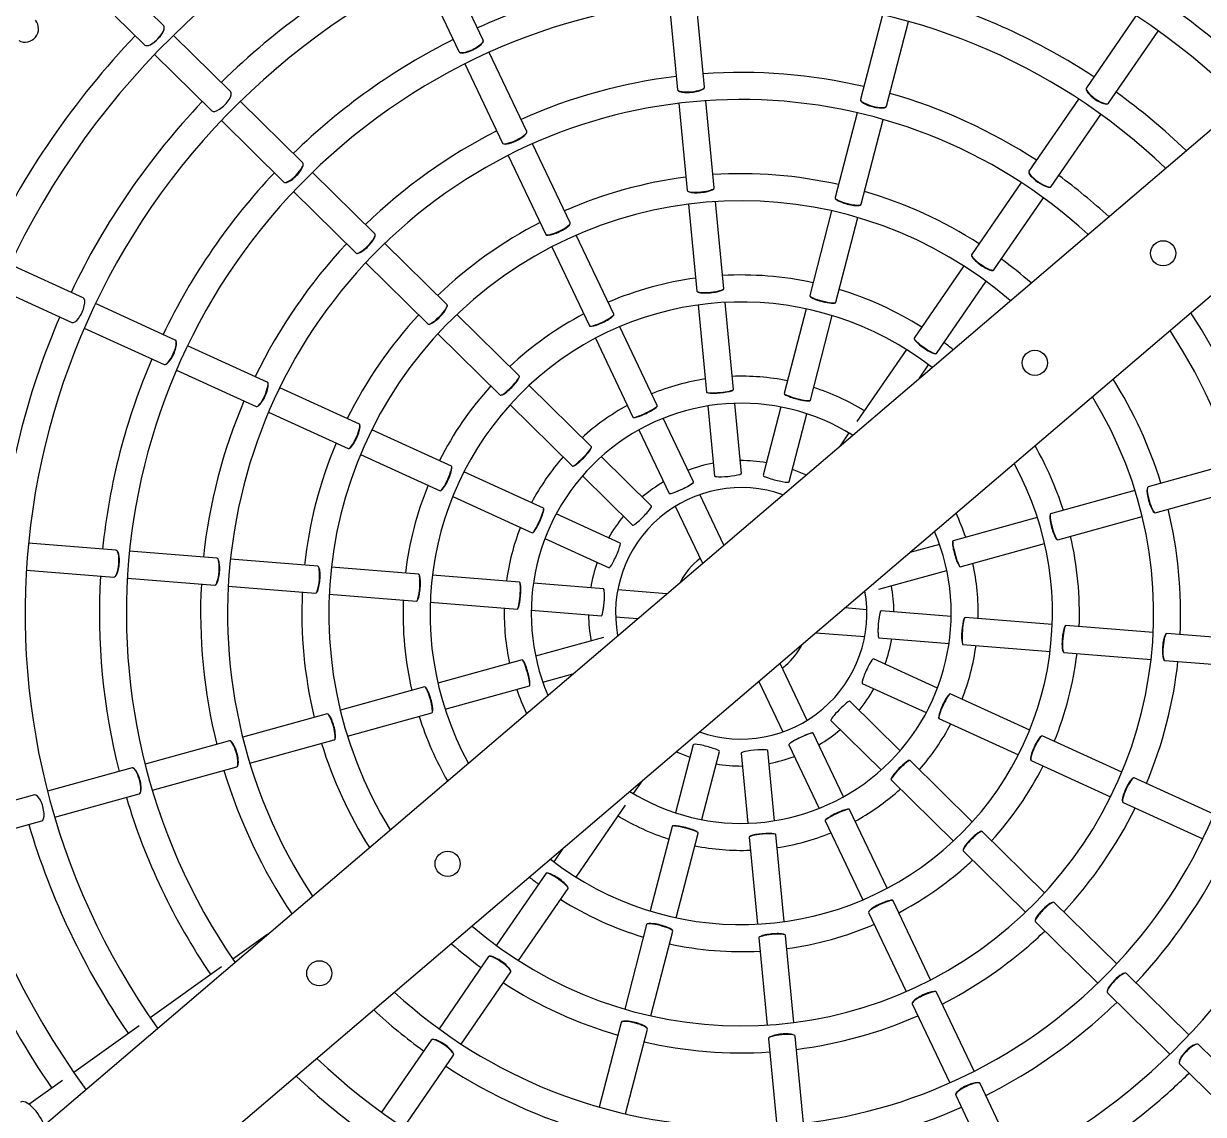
# Model space of a CAD drawing. Header units: millimetres. Extents: x 246416442 to 246896683, y 7418963194 to 7419503218.
# Drawn here: x 246851447 to 246852147, y 7419442446 to 7419443092 of the extents above; entities that cross this region are included whole.
import ezdxf
from ezdxf.lldxf.tags import DXFTag

# ---------------------------------------------------------------- set-up
doc = ezdxf.new("R2010")
doc.units = ezdxf.units.MM
doc.linetypes.add('DASHED2', pattern=[9.525, 6.35, -3.175])
for name, color, linetype in [('L-EDGE-CONCRETE', 1, 'CONCRETE_EDGE_SHORT'), ('L-Hatch Boundary', 1, 'Continuous'), ('L-ST-SHADE-SAIL', 5, 'DASHED2'), ('L-X-E-PLAY', 9, 'Continuous')]:
    doc.layers.add(name, color=color, linetype=linetype)
doc.layers.add('L-SUB-SOIL DRAINAGE', color=170, linetype='SUBSOIL', lineweight=20)
doc.styles.get("Standard").update_dxf_attribs({"font": 'arial.ttf'})
doc.linetypes.add('CONCRETE_EDGE_SHORT', pattern='A,0.5,-0.2,["CE",Standard,S=0.1,R=0,X=-0.05,Y=-0.05],-0.2', length=0.9)
tags = doc.linetypes.add('SUBSOIL', pattern='A,12.7,-5.08,["SSD",Standard,S=2.54,R=0,X=-2.54,Y=-1.27],-6.35', length=24.13).pattern_tags.tags
tags[6] = DXFTag(74, 10)

# ---------------------------------------------------------------- blocks, each defined once
blk = doc.blocks.new('Bird Nest Swing - Moduplay')
at = {"layer": 'L-X-E-PLAY', "lineweight": 25}
for p, q in [((40.88377, 32.79357), (40.88377, 35.21318)), ((40.95877, 35.20977), (40.95877, 32.79016)), ((40.83259, 34.36355), (40.81915, 34.4137)), ((40.8037, 34.40956), (40.81714, 34.35941)), ((40.84812, 34.30559), (40.83468, 34.35573)), ((40.81923, 34.35159), (40.83266, 34.30145)), ((40.74858, 34.26224), (40.71881, 34.30477)), ((40.7057, 34.29559), (40.73548, 34.25306)), ((40.83476, 34.29362), (40.84819, 34.24349)), ((40.86365, 34.24764), (40.85022, 34.29776)), ((41.04267, 34.28092), (41.02073, 34.23389)), ((41.03523, 34.22713), (41.05717, 34.27416)), ((40.783, 34.21309), (40.75323, 34.2556)), ((40.74013, 34.24643), (40.76989, 34.20392)), ((40.87918, 34.18968), (40.86575, 34.23978)), ((40.8503, 34.23564), (40.86372, 34.18554)), ((41.0173, 34.22652), (40.99538, 34.17951)), ((41.13086, 34.22256), (41.09416, 34.18587)), ((40.66988, 34.18746), (40.62735, 34.21724)), ((41.00988, 34.17275), (41.0318, 34.21976)), ((41.10547, 34.17456), (41.14217, 34.21125)), ((40.61818, 34.20413), (40.6607, 34.17436)), ((40.81741, 34.16394), (40.78766, 34.20643)), ((40.77456, 34.19726), (40.80431, 34.15477)), ((40.71903, 34.15305), (40.67652, 34.18282)), ((40.88377, 34.17253), (40.88129, 34.18178)), ((40.86584, 34.17764), (40.87925, 34.12758)), ((41.08841, 34.18012), (41.05173, 34.14344)), ((40.66734, 34.16971), (40.70985, 34.13994)), ((40.99192, 34.17211), (40.97002, 34.12513)), ((41.06305, 34.13213), (41.09973, 34.16881)), ((40.98452, 34.11837), (41.00642, 34.16534)), ((40.85183, 34.11479), (40.8221, 34.15725)), ((40.76817, 34.11863), (40.72569, 34.14839)), ((40.80899, 34.14807), (40.83872, 34.10562)), ((40.71651, 34.13528), (40.759, 34.10553)), ((41.04595, 34.13766), (41.00931, 34.10102)), ((41.19377, 34.13756), (41.14673, 34.11563)), ((41.02062, 34.0897), (41.05727, 34.12635)), ((40.56354, 34.10581), (40.51338, 34.11924)), ((40.88139, 34.11961), (40.88377, 34.11071)), ((40.96653, 34.11765), (40.95877, 34.10102)), ((41.1535, 34.10113), (41.20053, 34.12306)), ((40.81732, 34.08422), (40.77487, 34.11395)), ((40.96339, 34.07306), (40.98103, 34.11089)), ((41.13937, 34.11219), (41.09236, 34.09027)), ((40.50924, 34.10379), (40.5594, 34.09035)), ((40.62149, 34.09028), (40.57135, 34.10371)), ((40.88051, 34.07384), (40.85656, 34.10803)), ((40.76569, 34.10084), (40.80815, 34.07111)), ((40.84346, 34.09885), (40.8674, 34.06466)), ((41.09912, 34.07577), (41.14613, 34.09769)), ((41.00347, 34.09518), (40.97395, 34.06566)), ((40.56721, 34.08826), (40.61735, 34.07482)), ((40.67945, 34.07475), (40.62932, 34.08818)), ((40.98527, 34.05435), (41.01478, 34.08386)), ((41.08495, 34.08682), (41.03798, 34.06492)), ((40.85828, 34.05554), (40.82409, 34.07948)), ((40.62518, 34.07272), (40.67531, 34.05929)), ((40.7374, 34.05922), (40.6873, 34.07264)), ((41.04474, 34.05041), (41.09171, 34.07232)), ((40.81491, 34.06638), (40.8491, 34.04244)), ((40.68316, 34.05719), (40.73326, 34.04376)), ((40.79536, 34.04369), (40.7453, 34.0571)), ((40.96799, 34.0597), (40.95877, 34.05048)), ((41.03049, 34.06143), (40.99266, 34.04378)), ((40.95877, 34.02785), (40.9793, 34.04839)), ((40.74116, 34.04165), (40.79122, 34.02823)), ((40.84365, 34.03075), (40.80333, 34.04155)), ((40.99942, 34.02928), (41.03726, 34.04693)), ((41.2836, 34.0414), (41.23189, 34.03687)), ((41.34339, 34.04663), (41.29166, 34.0421)), ((41.22381, 34.03617), (41.17212, 34.03164)), ((40.88377, 34.02), (40.8518, 34.02857)), ((41.16402, 34.03094), (41.11234, 34.02642)), ((41.29305, 34.02616), (41.34478, 34.03069)), ((40.79919, 34.0261), (40.83951, 34.01529)), ((41.04435, 34.02047), (41.00276, 34.01683)), ((41.1042, 34.0257), (41.05257, 34.02119)), ((41.17351, 34.01571), (41.22521, 34.02023)), ((41.23328, 34.02093), (41.285, 34.02546)), ((40.84766, 34.01311), (40.88377, 34.00343)), ((41.11374, 34.01048), (41.16541, 34.015)), ((41.05397, 34.00525), (41.1056, 34.00976)), ((40.83839, 34.00245), (40.79681, 33.99881)), ((40.99489, 33.99023), (40.95877, 33.9999)), ((41.00416, 34.00089), (41.04574, 34.00453)), ((40.72881, 33.99286), (40.67714, 33.98834)), ((40.78858, 33.99809), (40.73695, 33.99357)), ((40.66904, 33.98763), (40.61734, 33.98311)), ((40.7982, 33.98287), (40.83978, 33.98651)), ((41.04335, 33.97724), (41.00303, 33.98804)), ((40.60927, 33.9824), (40.55755, 33.97788)), ((40.73835, 33.97763), (40.78997, 33.98215)), ((40.95877, 33.98334), (40.99075, 33.97477)), ((40.48969, 33.97201), (40.44224, 33.96785)), ((40.54949, 33.97717), (40.49777, 33.97265)), ((40.61873, 33.96717), (40.67043, 33.97169)), ((40.67853, 33.9724), (40.7302, 33.97692)), ((40.84312, 33.97405), (40.80529, 33.95641)), ((40.88377, 33.97548), (40.86324, 33.95495)), ((40.99889, 33.97259), (41.03921, 33.96178)), ((41.10139, 33.96169), (41.05133, 33.9751)), ((40.43418, 33.96714), (40.40974, 33.96499)), ((40.55894, 33.96194), (40.61066, 33.96646)), ((40.49916, 33.95671), (40.55089, 33.96123)), ((40.81205, 33.94191), (40.84988, 33.95955)), ((41.02764, 33.93696), (40.99344, 33.9609)), ((41.04719, 33.95965), (41.09725, 33.94623)), ((41.15939, 33.94615), (41.10928, 33.95957)), ((40.41114, 33.94906), (40.43558, 33.9512)), ((40.44363, 33.95191), (40.49109, 33.95607)), ((40.79781, 33.95292), (40.75084, 33.93102)), ((40.87456, 33.94364), (40.88377, 33.95285)), ((40.85728, 33.94899), (40.82776, 33.91947)), ((40.98426, 33.94779), (41.01846, 33.92385)), ((41.10514, 33.94412), (41.15524, 33.93069)), ((41.21737, 33.93061), (41.16724, 33.94404)), ((40.7576, 33.91652), (40.80457, 33.93842)), ((40.83908, 33.90816), (40.86859, 33.93768)), ((40.99909, 33.90448), (40.97515, 33.93868)), ((40.87916, 33.93028), (40.86152, 33.89245)), ((40.96204, 33.9295), (40.98598, 33.89531)), ((41.07685, 33.9025), (41.0344, 33.93222)), ((40.74343, 33.92756), (40.69642, 33.90564)), ((41.1631, 33.92859), (41.21323, 33.91516)), ((41.27534, 33.91508), (41.2252, 33.92851)), ((41.02522, 33.91912), (41.06768, 33.88939)), ((40.70318, 33.89114), (40.75019, 33.91306)), ((40.82192, 33.91363), (40.78528, 33.87699)), ((41.22105, 33.91306), (41.2712, 33.89962)), ((40.68905, 33.90221), (40.64202, 33.88028)), ((40.79659, 33.86567), (40.83324, 33.90232)), ((40.87602, 33.88569), (40.88377, 33.90232)), ((41.03355, 33.85527), (41.00383, 33.89772)), ((41.12604, 33.86806), (41.08355, 33.89781)), ((40.64878, 33.86577), (40.69581, 33.88771)), ((40.96116, 33.88373), (40.95877, 33.89263)), ((40.99072, 33.88854), (41.02045, 33.84609)), ((40.85803, 33.88496), (40.83612, 33.83799)), ((41.07437, 33.8847), (41.11686, 33.85495)), ((40.63467, 33.87685), (40.58762, 33.85491)), ((40.85062, 33.83123), (40.87253, 33.8782)), ((40.97671, 33.82569), (40.96329, 33.87575)), ((40.7795, 33.87121), (40.74282, 33.83453)), ((40.59438, 33.84041), (40.64143, 33.86235)), ((40.75413, 33.82322), (40.79081, 33.85989)), ((41.17521, 33.83363), (41.1327, 33.86339)), ((40.58029, 33.85149), (40.53323, 33.82955)), ((41.06799, 33.80608), (41.03824, 33.84857)), ((41.12352, 33.85029), (41.16603, 33.82052)), ((41.02513, 33.83939), (41.05488, 33.7969)), ((40.53999, 33.81505), (40.58705, 33.83699)), ((40.95877, 33.83081), (40.96125, 33.82155)), ((40.52589, 33.82617), (40.48271, 33.80602)), ((40.73707, 33.82878), (40.70038, 33.79209)), ((40.83267, 33.83058), (40.81075, 33.78358)), ((40.82525, 33.77681), (40.84717, 33.82382)), ((40.71169, 33.78077), (40.74839, 33.81747)), ((40.99225, 33.7677), (40.97882, 33.8178)), ((40.48947, 33.79152), (40.53265, 33.81167)), ((40.96337, 33.81366), (40.97679, 33.76356)), ((41.10242, 33.75691), (41.07265, 33.79942)), ((41.05955, 33.79024), (41.08931, 33.74773)), ((40.69465, 33.78635), (40.65794, 33.74965)), ((40.66925, 33.73833), (40.70596, 33.77504)), ((40.80731, 33.77621), (40.78538, 33.72917)), ((40.79988, 33.72241), (40.82181, 33.76944)), ((40.9789, 33.7557), (40.99233, 33.70557)), ((41.00778, 33.70972), (40.99435, 33.75984)), ((40.65222, 33.74393), (40.6155, 33.70721)), ((40.62682, 33.6959), (40.66353, 33.73261)), ((40.78195, 33.72183), (40.76002, 33.67478)), ((40.77452, 33.66802), (40.79646, 33.71507)), ((41.02332, 33.65174), (41.00988, 33.70189)), ((40.99443, 33.69775), (41.00786, 33.6476)), ((40.7566, 33.66745), (40.73465, 33.62039)), ((40.88377, 33.66483), (40.88154, 33.63934)), ((40.74915, 33.61363), (40.7711, 33.66069)), ((40.88084, 33.63128), (40.87631, 33.57956)), ((40.73127, 33.61305), (40.71113, 33.56987)), ((40.72563, 33.5631), (40.74577, 33.60629)), ((40.87568, 33.57148), (40.87151, 33.52403)), ((40.87081, 33.51598), (40.86866, 33.49153))]:
    blk.add_line(p, q, dxfattribs=at)
for centre in [(40.92127, 34.33042), (40.92127, 34.23042), (40.92127, 33.77292), (40.92127, 33.67292)]:
    blk.add_circle(centre, 0.00746, dxfattribs=at)
for centre, radius, start, end in [((40.92127, 34.00167), 0.48022, 94.47871, 265.52129), ((40.92127, 34.00167), 0.4405, 94.88352, 103.94701), ((40.92127, 34.00167), 0.4245, 95.0681, 264.9319), ((40.92127, 34.00167), 0.3805, 95.65594, 103.79525), ((40.92127, 34.00167), 0.3645, 95.90506, 264.09494), ((40.92127, 34.00167), 0.3805, 106.20475, 123.79526), ((40.92127, 34.00167), 0.3645, 0, 84.09494), ((40.92127, 34.00167), 0.3205, 96.71927, 103.5697), ((40.92127, 34.00167), 0.3205, 66.4303, 83.28073), ((40.92127, 34.00167), 0.3205, 106.43033, 123.56966), ((40.92127, 34.00167), 0.3045, 97.07408, 262.92592), ((40.92127, 34.00167), 0.3045, 0, 82.92592), ((40.92127, 34.00167), 0.3205, 126.43032, 143.56968), ((40.92127, 34.00167), 0.2605, 98.27669, 103.24019), ((40.92127, 34.00167), 0.2605, 66.75981, 81.72331), ((40.92127, 34.00167), 0.2605, 106.75985, 123.24014), ((40.92127, 34.00167), 0.2445, 98.8225, 261.1775), ((40.92127, 34.00167), 0.2445, 0, 81.1775), ((40.92127, 34.00167), 0.2605, 46.75986, 63.24017), ((40.92127, 34.00167), 0.3805, 146.20474, 163.79525), ((40.92127, 34.00167), 0.2605, 126.75986, 143.24014), ((40.92127, 34.00167), 0.2005, 100.77968, 102.71328), ((40.92127, 34.00167), 0.2005, 67.28673, 79.22032), ((40.92127, 34.00167), 0.2005, 107.2867, 122.71327), ((40.92127, 34.00167), 0.1845, 101.72718, 258.27282), ((40.92127, 34.00167), 0.1845, 0, 78.27282), ((40.92127, 34.00167), 0.3205, 146.43034, 163.56967), ((40.92127, 34.00167), 0.2005, 47.28674, 62.71329), ((40.92127, 34.00167), 0.2605, 26.75983, 43.24014), ((40.92127, 34.00167), 0.2005, 127.28671, 142.71329), ((40.92127, 34.00167), 0.2605, 146.75986, 163.24015), ((40.92127, 34.00167), 0.1405, 108.26415, 121.73584), ((40.92127, 34.00167), 0.1405, 68.26414, 74.51988), ((40.92127, 34.00167), 0.2005, 27.28671, 42.71326), ((40.92127, 34.00167), 0.1405, 48.26417, 61.73584), ((40.92127, 34.00167), 0.3205, 6.43029, 23.5697), ((40.92127, 34.00167), 0.1245, 107.52997, 252.47003), ((40.92127, 34.00167), 0.1245, 0, 72.47003), ((40.92127, 34.00167), 0.1405, 128.26415, 141.73585), ((40.92127, 34.00167), 0.4405, 166.02819, 183.95018), ((40.92127, 34.00167), 0.2005, 147.28673, 162.7133), ((40.92127, 34.00167), 0.2605, 6.75985, 23.24019), ((40.92127, 34.00167), 0.3805, 166.20475, 183.79529), ((40.92127, 34.00167), 0.1405, 28.26416, 41.73583), ((40.92127, 34.00167), 0.0905, 114.47933, 119.92857), ((40.92127, 34.00167), 0.3205, 166.4303, 183.56969), ((40.92127, 34.00167), 0.1405, 148.26416, 161.73585), ((40.92127, 34.00167), 0.0905, 50.07144, 59.92857), ((40.92127, 34.00167), 0.2005, 7.28674, 22.71327), ((40.92127, 34.00167), 0.0905, 130.07143, 139.92857), ((40.92127, 34.00167), 0.0745, 120.22226, 239.77774), ((40.92127, 34.00167), 0.0745, 0, 59.77774), ((40.92127, 34.00167), 0.2605, 166.75981, 183.24014), ((40.92127, 34.00167), 0.0905, 30.07143, 39.92856), ((40.92127, 34.00167), 0.1405, 8.26418, 21.73586), ((40.92127, 34.00167), 0.2005, 167.28672, 182.71329), ((40.92127, 34.00167), 0.0905, 150.07143, 159.92857), ((40.92127, 34.00167), 0.1405, 168.26415, 181.73583), ((40.92127, 34.00167), 0.0905, 10.07146, 19.92857), ((40.92127, 34.00167), 0.3805, 0, 3.79529), ((40.92127, 34.00167), 0.3205, 0, 3.56969), ((40.92127, 34.00167), 0.0905, 170.07142, 179.92855), ((40.92127, 34.00167), 0.04055, 0, 22.37926), ((40.92127, 34.00167), 0.2605, 0, 3.24014), ((40.92127, 34.00167), 0.1405, 0, 1.73583), ((40.92127, 34.00167), 0.2005, 0, 2.71329), ((40.92127, 34.00167), 0.04055, 176.37711, 202.37926), ((40.92127, 34.00167), 0.0745, 300.22226, 0), ((40.92127, 34.00167), 0.1245, 287.52997, 0), ((40.92127, 34.00167), 0.1845, 281.72718, 0), ((40.92127, 34.00167), 0.2445, 278.8225, 0), ((40.92127, 34.00167), 0.3045, 277.07408, 0), ((40.92127, 34.00167), 0.3645, 275.90506, 0), ((40.92127, 34.00167), 0.04055, 356.37711, 0), ((40.92127, 34.00167), 0.0905, 350.07142, 359.92855), ((40.92127, 34.00167), 0.1405, 348.26415, 0), ((40.92127, 34.00167), 0.2005, 347.28672, 0), ((40.92127, 34.00167), 0.2605, 346.75981, 0), ((40.92127, 34.00167), 0.3205, 346.4303, 0), ((40.92127, 34.00167), 0.3805, 346.20475, 0), ((40.92127, 34.00167), 0.0905, 190.07146, 199.92857), ((40.92127, 34.00167), 0.1405, 188.26418, 201.73586), ((40.92127, 34.00167), 0.2605, 186.75985, 203.24019), ((40.92127, 34.00167), 0.2005, 187.28674, 202.71327), ((40.92127, 34.00167), 0.0905, 330.07143, 339.92857), ((40.92127, 34.00167), 0.3205, 186.43029, 203.5697), ((40.92127, 34.00167), 0.3805, 186.20475, 203.79526), ((40.92127, 34.00167), 0.1405, 328.26416, 341.73585), ((40.92127, 34.00167), 0.49622, 185.91751, 204.07292), ((40.92127, 34.00167), 0.4405, 186.03141, 203.95449), ((40.92127, 34.00167), 0.0905, 210.07143, 219.92856), ((40.92127, 34.00167), 0.0905, 310.07143, 319.92857), ((40.92127, 34.00167), 0.2005, 327.28673, 342.7133), ((40.92127, 34.00167), 0.1405, 208.26416, 221.73583), ((40.92127, 34.00167), 0.0905, 230.07144, 239.92857), ((40.92127, 34.00167), 0.0905, 294.47933, 299.92857), ((40.92127, 34.00167), 0.2605, 326.75986, 343.24015), ((40.92127, 34.00167), 0.1405, 308.26415, 321.73585), ((40.38214, 33.90349), 0.008, 291.6825, 88.95241), ((40.92127, 34.00167), 0.2005, 207.28671, 222.71326), ((40.92127, 34.00167), 0.3205, 326.43034, 343.56967), ((40.92127, 34.00167), 0.1405, 228.26417, 241.73584), ((40.92127, 34.00167), 0.2605, 206.75983, 223.24014), ((40.92127, 34.00167), 0.1405, 288.26415, 301.73584), ((40.92127, 34.00167), 0.2005, 307.28671, 322.71329), ((40.92127, 34.00167), 0.1405, 248.26414, 254.51988), ((40.92127, 34.00167), 0.3205, 206.43032, 223.5697), ((40.92127, 34.00167), 0.2005, 227.28674, 242.71329), ((40.92127, 34.00167), 0.2605, 306.75986, 323.24014), ((40.92127, 34.00167), 0.3805, 206.20473, 223.79525), ((40.92127, 34.00167), 0.2005, 287.2867, 302.71327), ((40.92127, 34.00167), 0.2605, 226.75986, 243.24017), ((40.92127, 34.00167), 0.2005, 247.28673, 259.22032), ((40.92127, 34.00167), 0.4405, 206.03572, 223.95937), ((40.92127, 34.00167), 0.2005, 280.77968, 282.71328), ((40.92127, 34.00167), 0.2605, 286.75985, 303.24014), ((40.92127, 34.00167), 0.3205, 226.4303, 243.56968), ((40.92127, 34.00167), 0.2605, 246.75981, 261.72331), ((40.92127, 34.00167), 0.2605, 278.27669, 283.24019), ((40.92127, 34.00167), 0.3205, 286.43033, 303.56966), ((40.92127, 34.00167), 0.3805, 226.20475, 243.79527), ((40.92127, 34.00167), 0.3205, 246.4303, 263.28073), ((40.92127, 34.00167), 0.3205, 276.71927, 283.5697), ((40.92127, 34.00167), 0.3805, 246.20474, 263.79525), ((40.92127, 34.00167), 0.3805, 275.65594, 283.79525), ((40.92127, 34.00167), 0.4405, 246.04551, 263.96859), ((40.92127, 34.00167), 0.49622, 245.92708, 264.08249)]:
    blk.add_arc(centre, radius, start, end, dxfattribs=at)
for centre, major_axis, ratio, start_param, end_param in [((40.82486, 34.36148), (0.00773, 0.00207), 0.331502, 3.141593, 6.283185), ((40.82486, 34.36148), (-0.00773, -0.00207), 0.288982, 0, 3.141593), ((40.84039, 34.30352), (0.00773, 0.00207), 0.288982, 3.141593, 6.283185), ((40.84039, 34.30352), (0.00773, 0.00207), 0.246463, 3.141593, 6.283185), ((40.74203, 34.25765), (-0.00655, -0.00459), 0.288982, 0, 3.141593), ((40.74203, 34.25765), (0.00655, 0.00459), 0.246463, 3.141593, 6.283185), ((40.85592, 34.24556), (-0.00773, -0.00207), 0.246463, 0, 3.141593), ((40.85592, 34.24556), (0.00773, 0.00207), 0.203945, 3.141593, 6.283185), ((41.02798, 34.23051), (-0.00725, 0.00338), 0.246463, 0, 3.141593), ((41.02798, 34.23051), (0.00725, -0.00338), 0.203945, 3.141593, 6.283185), ((40.77645, 34.2085), (-0.00655, -0.00459), 0.246463, 0, 3.141593), ((40.77645, 34.2085), (0.00655, 0.00459), 0.203945, 3.141593, 6.283185), ((40.66529, 34.18091), (-0.00459, -0.00655), 0.288982, 0, 3.141593), ((40.66529, 34.18091), (0.00459, 0.00655), 0.246463, 3.141593, 6.283185), ((40.87145, 34.18761), (-0.00773, -0.00207), 0.203945, 0, 3.141593), ((40.87145, 34.18761), (0.00773, 0.00207), 0.161427, 3.141593, 6.283185), ((41.09982, 34.18021), (-0.00566, 0.00566), 0.246463, 0, 3.141593), ((41.09982, 34.18021), (0.00566, -0.00566), 0.203945, 3.141593, 6.283185), ((41.00263, 34.17613), (-0.00725, 0.00338), 0.203945, 0, 3.141593), ((41.00263, 34.17613), (0.00725, -0.00338), 0.161427, 3.141593, 6.283185), ((40.81086, 34.15936), (-0.00655, -0.00459), 0.203945, 0, 3.141591), ((40.81086, 34.15936), (0.00655, 0.00459), 0.161427, 3.141593, 6.283184), ((40.71444, 34.1465), (-0.00459, -0.00655), 0.246463, 0, 3.141593), ((40.71444, 34.1465), (0.00459, 0.00655), 0.203945, 3.141593, 6.283185), ((41.05739, 34.13779), (-0.00566, 0.00566), 0.203945, 0, 3.141593), ((41.05739, 34.13779), (0.00566, -0.00566), 0.161427, 3.141593, 6.283185), ((40.97727, 34.12175), (-0.00725, 0.00338), 0.161427, 0, 3.141593), ((40.97727, 34.12175), (0.00725, -0.00338), 0.122445, 3.141593, 6.283185), ((40.76359, 34.11208), (-0.00459, -0.00655), 0.203945, 0, 3.141594), ((40.76359, 34.11208), (0.00459, 0.00655), 0.161427, 3.141593, 6.283185), ((40.84527, 34.11021), (-0.00655, -0.00459), 0.161427, 0, 3.141593), ((40.84527, 34.11021), (0.00655, 0.00459), 0.122445, 3.141593, 6.283185), ((41.15012, 34.10838), (-0.00338, 0.00725), 0.246463, 0, 3.141593), ((41.15012, 34.10838), (0.00338, -0.00725), 0.203945, 3.141593, 6.283185), ((40.56147, 34.09808), (0.00207, 0.00773), 0.331502, 3.141593, 6.283185), ((40.56147, 34.09808), (-0.00207, -0.00773), 0.288982, 0, 3.141593), ((41.01496, 34.09536), (-0.00566, 0.00566), 0.161427, 0, 3.141593), ((41.01496, 34.09536), (0.00566, -0.00566), 0.122445, 3.141593, 6.283185), ((40.61942, 34.08255), (0.00207, 0.00773), 0.288982, 3.141593, 6.283185), ((40.61942, 34.08255), (0.00207, 0.00773), 0.246463, 3.141593, 6.283185), ((41.09574, 34.08302), (-0.00338, 0.00725), 0.203945, 0, 3.141593), ((41.09574, 34.08302), (0.00338, -0.00725), 0.161427, 3.141593, 6.283185), ((40.81274, 34.07767), (-0.00459, -0.00655), 0.161427, 0, 3.141593), ((40.81274, 34.07767), (0.00459, 0.00655), 0.122445, 3.141593, 6.283185), ((40.67738, 34.06702), (-0.00207, -0.00773), 0.246463, 0, 3.141593), ((40.67738, 34.06702), (0.00207, 0.00773), 0.203945, 3.141593, 6.283185), ((40.87395, 34.06925), (-0.00655, -0.00459), 0.122445, 0, 3.141593), ((40.97961, 34.06), (-0.00566, 0.00566), 0.122445, 0, 3.141593), ((40.97961, 34.06), (0.00566, -0.00566), 0.124006, 3.141593, 6.283185), ((41.04136, 34.05767), (-0.00338, 0.00725), 0.161427, 0, 3.141593), ((41.04136, 34.05767), (0.00338, -0.00725), 0.122445, 3.141593, 6.283185), ((40.73533, 34.05149), (-0.00207, -0.00773), 0.203945, 0, 3.141593), ((40.73533, 34.05149), (0.00207, 0.00773), 0.161427, 3.141593, 6.283185), ((40.85369, 34.04899), (-0.00459, -0.00655), 0.122445, 0, 3.141593), ((40.79329, 34.03596), (-0.00207, -0.00773), 0.161427, 0, 3.141593), ((40.79329, 34.03596), (0.00207, 0.00773), 0.122445, 3.141593, 6.283185), ((40.99604, 34.03653), (-0.00338, 0.00725), 0.122445, 0, 3.141593), ((41.29236, 34.03413), (0.0007, -0.00797), 0.331502, 3.141593, 6.283185), ((41.29236, 34.03413), (-0.0007, 0.00797), 0.288982, 0, 3.141593), ((41.23258, 34.0289), (0.0007, -0.00797), 0.288982, 3.141593, 6.283185), ((41.23258, 34.0289), (-0.0007, 0.00797), 0.246463, 0, 3.141593), ((40.84158, 34.02302), (-0.00207, -0.00773), 0.122445, 0, 3.141593), ((40.84158, 34.02302), (0.00207, 0.00773), 0.124006, 3.141593, 6.283185), ((41.17281, 34.02368), (0.0007, -0.00797), 0.246463, 3.141593, 6.283185), ((41.17281, 34.02368), (-0.0007, 0.00797), 0.203945, 0, 3.141593), ((41.05327, 34.01322), (0.0007, -0.00797), 0.161427, 3.141593, 6.283185), ((41.05327, 34.01322), (-0.0007, 0.00797), 0.122445, 0, 3.141593), ((41.11304, 34.01845), (0.0007, -0.00797), 0.203945, 3.141593, 6.283185), ((41.11304, 34.01845), (-0.0007, 0.00797), 0.161427, 0, 3.141593), ((41.00346, 34.00886), (0.0007, -0.00797), 0.122445, 3.141593, 6.283185), ((40.83909, 33.99448), (0.0007, -0.00797), 0.122445, 0, 3.141593), ((40.72951, 33.98489), (0.0007, -0.00797), 0.203945, 0, 3.141593), ((40.72951, 33.98489), (-0.0007, 0.00797), 0.161427, 3.141593, 6.283185), ((40.78928, 33.99012), (0.0007, -0.00797), 0.161427, 0, 3.141593), ((40.78928, 33.99012), (-0.0007, 0.00797), 0.122445, 3.141593, 6.283185), ((40.66973, 33.97966), (0.0007, -0.00797), 0.246463, 0, 3.141593), ((40.66973, 33.97966), (-0.0007, 0.00797), 0.203945, 3.141593, 6.283185), ((41.00096, 33.98032), (-0.00207, -0.00773), 0.124006, 3.141593, 6.283185), ((41.00096, 33.98032), (0.00207, 0.00773), 0.122445, 0, 3.141593), ((40.60996, 33.97443), (0.0007, -0.00797), 0.288982, 0, 3.141593), ((40.60996, 33.97443), (-0.0007, 0.00797), 0.246463, 3.141593, 6.283185), ((40.49039, 33.96404), (0.0007, -0.00797), 0.371015, 0, 3.141593), ((40.55019, 33.9692), (0.0007, -0.00797), 0.331502, 0, 3.141593), ((40.55019, 33.9692), (-0.0007, 0.00797), 0.288982, 3.141593, 6.283185), ((40.8465, 33.9668), (0.00338, -0.00725), 0.122445, 0, 3.141593), ((41.04926, 33.96737), (0.00207, 0.00773), 0.161427, 0, 3.141593), ((41.04926, 33.96737), (-0.00207, -0.00773), 0.122445, 3.141593, 6.283185), ((40.43488, 33.95917), (0.0007, -0.00797), 0.371015, 0, 3.141593), ((40.43488, 33.95917), (-0.0007, 0.00797), 0.371015, 3.141593, 6.283185), ((40.98885, 33.95435), (0.00459, 0.00655), 0.122445, 0, 3.141593), ((41.10721, 33.95185), (-0.00207, -0.00773), 0.161427, 3.141593, 6.283185), ((41.10721, 33.95185), (0.00207, 0.00773), 0.203945, 0, 3.141593), ((40.80119, 33.94567), (0.00338, -0.00725), 0.161427, 0, 3.141593), ((40.80119, 33.94567), (-0.00338, 0.00725), 0.122445, 3.141593, 6.283185), ((40.86294, 33.94333), (-0.00566, 0.00566), 0.124006, 3.141593, 6.283185), ((40.86294, 33.94333), (0.00566, -0.00566), 0.122445, 0, 3.141593), ((41.16517, 33.93632), (0.00207, 0.00773), 0.246463, 0, 3.141593), ((41.16517, 33.93632), (-0.00207, -0.00773), 0.203945, 3.141593, 6.283185), ((40.96859, 33.93409), (0.00655, 0.00459), 0.122445, 0, 3.141593), ((41.02981, 33.92567), (0.00459, 0.00655), 0.161427, 0, 3.141593), ((41.02981, 33.92567), (-0.00459, -0.00655), 0.122445, 3.141593, 6.283185), ((41.22312, 33.92079), (0.00207, 0.00773), 0.288982, 0, 3.141593), ((41.22312, 33.92079), (-0.00207, -0.00773), 0.246463, 3.141593, 6.283185), ((40.74681, 33.92031), (0.00338, -0.00725), 0.203945, 0, 3.141593), ((40.74681, 33.92031), (-0.00338, 0.00725), 0.161427, 3.141593, 6.283185), ((40.82758, 33.90798), (-0.00566, 0.00566), 0.122445, 3.141593, 6.283185), ((40.82758, 33.90798), (0.00566, -0.00566), 0.161427, 0, 3.141593), ((40.69243, 33.89496), (0.00338, -0.00725), 0.246463, 0, 3.141593), ((40.69243, 33.89496), (-0.00338, 0.00725), 0.203945, 3.141593, 6.283185), ((40.99727, 33.89313), (0.00655, 0.00459), 0.161427, 0, 3.141593), ((40.99727, 33.89313), (-0.00655, -0.00459), 0.122445, 3.141593, 6.283185), ((41.07896, 33.89125), (0.00459, 0.00655), 0.203945, 0, 3.141593), ((41.07896, 33.89125), (-0.00459, -0.00655), 0.161427, 3.141593, 6.283185), ((40.86528, 33.88158), (0.00725, -0.00338), 0.161427, 0, 3.141593), ((40.86528, 33.88158), (-0.00725, 0.00338), 0.122445, 3.141593, 6.283185), ((40.63805, 33.8696), (0.00338, -0.00725), 0.288982, 0, 3.141593), ((40.63805, 33.8696), (-0.00338, 0.00725), 0.246463, 3.141593, 6.283185), ((40.78516, 33.86555), (0.00566, -0.00566), 0.203945, 0, 3.141593), ((40.78516, 33.86555), (-0.00566, 0.00566), 0.161427, 3.141593, 6.283185), ((41.12811, 33.85684), (0.00459, 0.00655), 0.246463, 0, 3.141593), ((41.12811, 33.85684), (-0.00459, -0.00655), 0.203945, 3.141593, 6.283185), ((40.58367, 33.84424), (0.00338, -0.00725), 0.331502, 0, 3.141593), ((40.58367, 33.84424), (-0.00338, 0.00725), 0.288982, 3.141593, 6.283185), ((41.03169, 33.84398), (0.00655, 0.00459), 0.203945, 0, 3.141593), ((41.03169, 33.84398), (-0.00655, -0.00459), 0.161427, 3.141593, 6.283185), ((40.83992, 33.8272), (0.00725, -0.00338), 0.203945, 0, 3.141593), ((40.83992, 33.8272), (-0.00725, 0.00338), 0.161427, 3.141593, 6.283185), ((40.52927, 33.81892), (0.00338, -0.00725), 0.370826, 0, 3.141593), ((40.74273, 33.82312), (0.00566, -0.00566), 0.246463, 0, 3.141593), ((40.74273, 33.82312), (-0.00566, 0.00566), 0.203945, 3.141593, 6.283185), ((40.9711, 33.81573), (0.00773, 0.00207), 0.203945, 0, 3.141593), ((40.9711, 33.81573), (-0.00773, -0.00207), 0.161427, 3.141593, 6.283185), ((41.0661, 33.79483), (0.00655, 0.00459), 0.246463, 0, 3.141593), ((41.0661, 33.79483), (-0.00655, -0.00459), 0.203945, 3.141593, 6.283185), ((40.7003, 33.7807), (0.00566, -0.00566), 0.288982, 0, 3.141593), ((40.7003, 33.7807), (-0.00566, 0.00566), 0.246463, 3.141593, 6.283185), ((40.81456, 33.77283), (0.00725, -0.00338), 0.246463, 0, 3.141593), ((40.81456, 33.77283), (-0.00725, 0.00338), 0.203945, 3.141593, 6.283185), ((40.98662, 33.75777), (0.00773, 0.00207), 0.246463, 0, 3.141593), ((40.98662, 33.75777), (-0.00773, -0.00207), 0.203945, 3.141593, 6.283185), ((40.65788, 33.73827), (0.00566, -0.00566), 0.331502, 0, 3.141593), ((40.65788, 33.73827), (-0.00566, 0.00566), 0.288982, 3.141593, 6.283185), ((40.7892, 33.71845), (0.00725, -0.00338), 0.288982, 0, 3.141593), ((40.7892, 33.71845), (-0.00725, 0.00338), 0.246463, 3.141593, 6.283185), ((41.00215, 33.69982), (0.00773, 0.00207), 0.288982, 0, 3.141593), ((41.00215, 33.69982), (-0.00773, -0.00207), 0.246463, 3.141593, 6.283185), ((40.76385, 33.66407), (0.00725, -0.00338), 0.331502, 0, 3.141593), ((40.76385, 33.66407), (-0.00725, 0.00338), 0.288982, 3.141593, 6.283185), ((40.73852, 33.60967), (0.00725, -0.00338), 0.370826, 0, 3.141593), ((40.87634, 33.48752), (-0.01195, 0.00105), 0.371015, 4.074273, 6.283185)]:
    blk.add_ellipse(centre, major_axis=major_axis, ratio=ratio, start_param=start_param, end_param=end_param, dxfattribs=at)

msp = doc.modelspace()

# ---------------------------------------------------------------- linework, layer by layer
at = {"layer": 'L-EDGE-CONCRETE', "ltscale": 25, "flags": 128}
msp.add_lwpolyline([(246848611.36, 7419437764.3, 200, 200, -0.123633), (246848419.4, 7419434283.24, 200, 200, 0.388271), (246853799.34, 7419438442.81, 200, 200, -0.519902), (246847741.28, 7419445155.49, 200, 200, -0.236833), (246843497.77, 7419445009.96, 200, 200, -0.098065), (246843427.16, 7419442466.37, 200, 200, -0.135373), (246846549.73, 7419441107.2, 200, 200, -0.155485), (246848593.95, 7419437775.94, 0, 0, 0)], format="xyseb", dxfattribs=at)
at = {"layer": 'L-Hatch Boundary', "ltscale": 0.1}
msp.add_arc((246853119.23, 7419443907.15), 5506.5, 166.79741, 308.27636, dxfattribs=at)
at = {"layer": 'L-ST-SHADE-SAIL', "ltscale": 0.5, "const_width": 100, "flags": 128}
msp.add_lwpolyline([(246859558.43, 7419444257.7, -0.009804), (246850603.78, 7419449269.56, -0.241023), (246847202.07, 7419444392.7, -0.235128), (246853154.87, 7419437677.91, -0.27209), (246859558.43, 7419444257.7, 24.185164)], format="xyb", dxfattribs=at)
at = {"layer": 'L-SUB-SOIL DRAINAGE', "ltscale": 0.75, "flags": 128}
msp.add_lwpolyline([(246847130.02, 7419444362.59, 0.448469), (246853357.18, 7419437905.37, -0.324879), (246848823.32, 7419434569.54, 0.430259), (246843979.52, 7419442670.89, 0.058905), (246844081.57, 7419444281.43)], format="xyb", close=True, dxfattribs=at)

# ---------------------------------------------------------------- block references
at = {"layer": 'L-X-E-PLAY', "xscale": 999.9999999999994, "yscale": 999.9999999999994, "zscale": 999.9999999999994, "rotation": 310.4639740679995}
msp.add_blockref('Bird Nest Swing - Moduplay', (246799447.03, 7419451810.01), dxfattribs=at)

doc.saveas('drawing.dxf')
